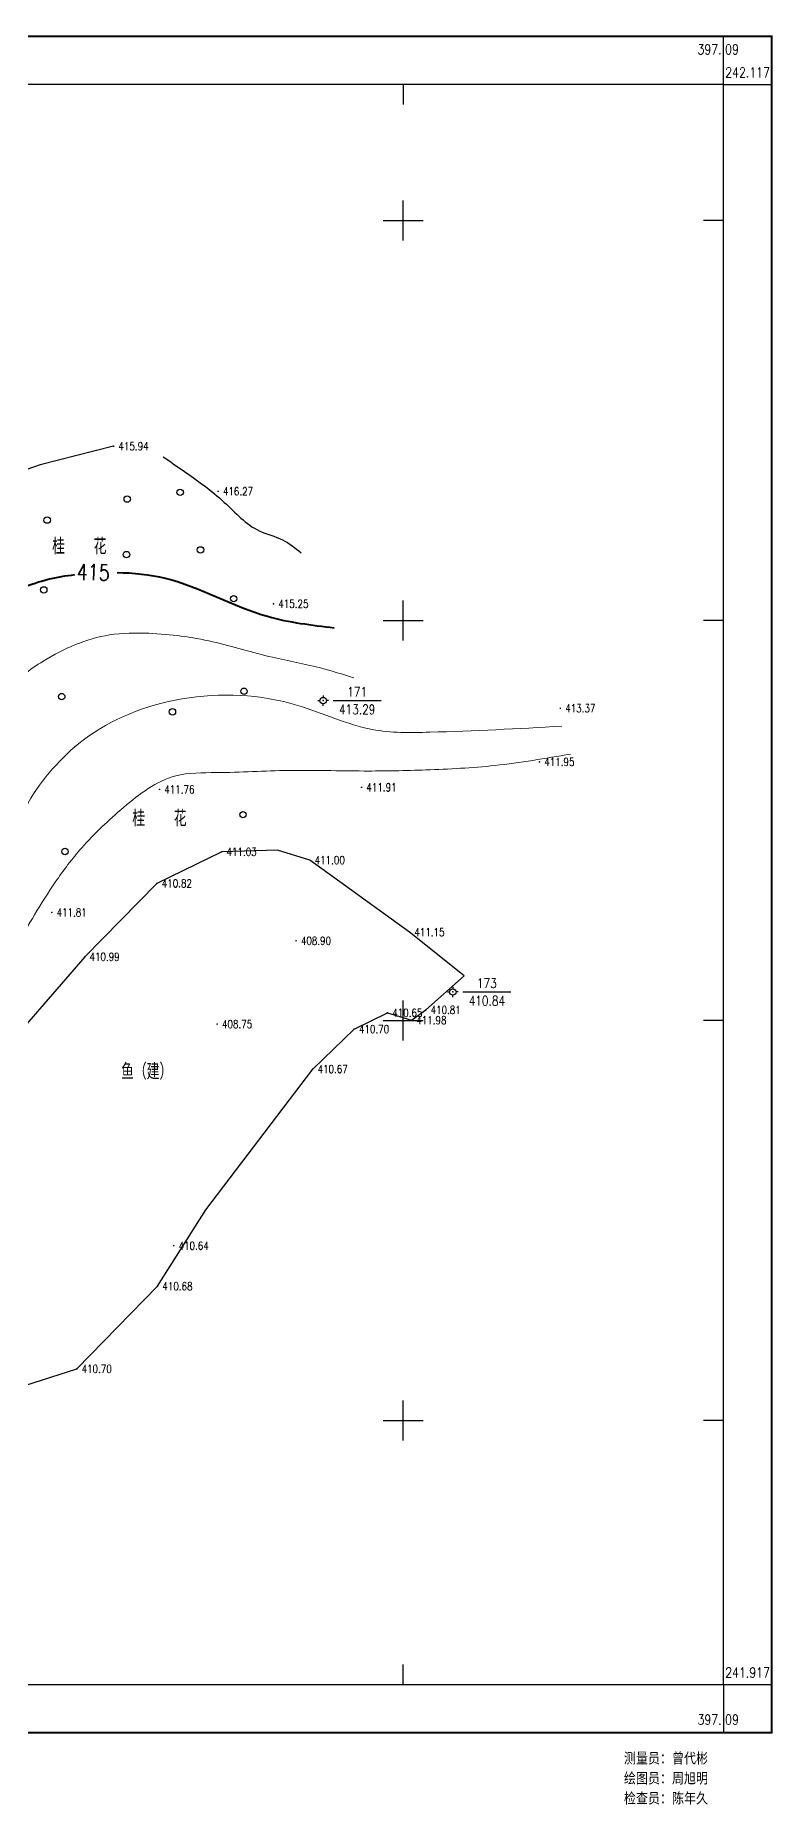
# Model space of a CAD drawing. Extents: x 396834 to 397278, y 241901 to 242133.
# Drawn here: x 397004.1 to 397096.1, y 241902 to 242123.1 of the extents above; entities that cross this region are included whole.
import ezdxf
from ezdxf.enums import TextEntityAlignment as Align

# ---------------------------------------------------------------- set-up
doc = ezdxf.new("R2010")
doc.units = 0
doc.header["$LTSCALE"] = 0.5
doc.header["$PDSIZE"] = 0.2
doc.layers.get('0').update_dxf_attribs({"linetype": 'CONTINUOUS'})
doc.layers.add('GCD', color=1, linetype='CONTINUOUS')
doc.layers.add('地形图', color=252, linetype='CONTINUOUS')
doc.styles.add('HZ', font='rs.shx', dxfattribs={"width": 0.8, "bigfont": 'hztxt.shx'})
doc.styles.add('样式 1', font='rs.shx', dxfattribs={"width": 0.8, "height": 2, "bigfont": 'hztxt.shx'})
doc.linetypes.add('10411', pattern='A,2,[150,AAA.SHX,S=1,R=0,X=0,Y=1],2,[151,AAA.SHX,S=1,R=0,X=0,Y=3],1e-11', length=4)
doc.linetypes.add('10421', pattern='A,2,[150,AAA.SHX,S=1,R=0,X=0,Y=1],1e-11', length=2)

# ---------------------------------------------------------------- blocks, each defined once
blk = doc.blocks.new('GC200')
at = {"linetype": 'Continuous', "const_width": 0.2, "flags": 128}
blk.add_lwpolyline([(-0.1, 0, 1), (0.1, 0, 1)], format="xyb", close=True, dxfattribs=at)
blk = doc.blocks.new('gc116')
for p, q in [((-1.3, 0), (-0.8, 0)), ((0, 1.3), (0, 0.8)), ((1.3, 0), (0.8, 0)), ((0, -1.3), (0, -0.8))]:
    blk.add_line(p, q)
blk.add_circle((0, 0), 0.8)
blk.add_point((0, 0))
blk = doc.blocks.new('gc122')
blk.add_circle((0, 0), 0.8)

msp = doc.modelspace()

# ---------------------------------------------------------------- linework, layer by layer
at = {"layer": '地形图', "color": 6, "linetype": 'Continuous'}
for p, q in [((397090, 242117), (397090, 242123)), ((397050, 242117), (397050, 242114.5)), ((397090, 242117), (397096, 242117)), ((397050, 242097.5), (397050, 242102.5)), ((397047.5, 242100), (397052.5, 242100)), ((397090, 242100), (397087.5, 242100)), ((397050, 242047.5), (397050, 242052.5)), ((397047.5, 242050), (397052.5, 242050))]:
    msp.add_line(p, q, dxfattribs=at)
at = {"layer": '地形图', "linetype": 'Continuous'}
for p, q in [((397090, 242050), (397087.5, 242050)), ((397041.24, 242039.98), (397047.24, 242039.98)), ((397057.44, 242003.56), (397063.44, 242003.56)), ((397050, 241997.5), (397050, 242002.5)), ((397047.5, 242000), (397052.5, 242000)), ((397090, 242000), (397087.5, 242000)), ((397090, 241950), (397087.5, 241950)), ((397050, 241917), (397050, 241919.5)), ((397090, 241917), (397096, 241917)), ((397090, 241917), (397090, 241911))]:
    msp.add_line(p, q, dxfattribs=at)
at = {"layer": '地形图', "color": 1, "linetype": 'Continuous'}
for p, q in [((397050, 241947.5), (397050, 241952.5)), ((397047.5, 241950), (397052.5, 241950))]:
    msp.add_line(p, q, dxfattribs=at)
at = {"layer": '地形图', "linetype": 'Continuous', "const_width": 0.25, "flags": 128}
msp.add_lwpolyline([(396834, 241911), (397096, 241911), (397096, 242123), (396834, 242123)], close=True, dxfattribs=at)
at = {"layer": '地形图', "linetype": 'Continuous', "flags": 128}
msp.add_lwpolyline([(396840, 241917), (397090, 241917), (397090, 242117), (396840, 242117)], close=True, dxfattribs=at)
at = {"layer": '地形图', "linetype": '10421', "flags": 128}
for points in [[(397013.82, 242071.77), (397004.63, 242069.45), (396994.68, 242065.98), (396985.95, 242055.4)], [(396987.22, 241947.77), (396991.18, 241945.18), (396995.21, 241949.15), (396998.4, 241953.02), (397009.22, 241956.46), (397019.31, 241966.78), (397025.32, 241976.35), (397038.69, 241993.93), (397043.86, 241998.92), (397048.02, 242000.96), (397051.02, 242000.03), (397052.81, 242001.32), (397057.61, 242005.56)]]:
    msp.add_lwpolyline(points, dxfattribs=at)
at = {"layer": '地形图', "linetype": 'Continuous', "const_width": 0.1, "flags": 128}
for points, elevation in [([(397039.94, 242039.98, 1), (397040.04, 242039.98, 1)], 413.29), ([(397056.14, 242003.56, 1), (397056.24, 242003.56, 1)], 410.84), ([(397056.14, 242003.56, 1), (397056.24, 242003.56, 1)], 410.84)]:
    msp.add_lwpolyline(points, format="xyb", close=True, dxfattribs=dict(at, elevation=elevation))
at = {"layer": '地形图', "linetype": '10411', "flags": 128}
msp.add_lwpolyline([(397057.61, 242005.56), (397050.79, 242011.04), (397038.33, 242020.05), (397034.28, 242021.3), (397027.32, 242021.08), (397019.23, 242017.14), (397010.21, 242007.96), (396999.14, 241995.22), (396991.63, 241980.16), (396989.03, 241972.27), (396988.34, 241958.2), (396986.4, 241950.37)], dxfattribs=at)
at = {"layer": '地形图', "color": 6, "linetype": 'Continuous'}
msp.add_spline([(397020.02, 242070.44), (397022.49, 242068.74), (397027.64, 242064.76), (397032.01, 242061.2), (397034.91, 242060.08), (397037.23, 242058.46)], degree=3, dxfattribs=at)
at = {"layer": '地形图', "color": 6, "linetype": 'Continuous', "lineweight": 40}
for points, knots in [([(396971.41, 241984.55), (396972.21, 241985.41), (396974.89, 241988.33), (396978.85, 241994.08), (396983.7, 241999.54), (396985.83, 242005.69), (396987.46, 242011.68), (396989.08, 242018.85), (396990.17, 242028.13), (396990.42, 242037.7), (396993.68, 242048.16), (397001.01, 242054.19), (397006.72, 242055.47), (397008.97, 242055.73)], [42.26614, 42.26614, 42.26614, 42.26614, 45.804225, 54.161809, 63.237158, 67.297589, 73.551883, 81.895787, 89.298452, 101.548562, 110.599904, 121.291656, 128.024978, 128.024978, 128.024978, 128.024978]), ([(397014.25, 242055.99), (397016.29, 242055.96), (397022.87, 242055.3), (397031.2, 242050.26), (397038.56, 242049.42), (397041.36, 242049.09)], [133.266367, 133.266367, 133.266367, 133.266367, 139.344146, 152.986115, 161.410127, 161.410127, 161.410127, 161.410127])]:
    msp.add_open_spline(points, degree=3, knots=knots, dxfattribs=at)
at = {"layer": '地形图', "color": 6, "linetype": 'Continuous', "lineweight": 20}
for points in [[(397043.81, 242042.82), (397039.68, 242044.06), (397033.66, 242045.4), (397026.19, 242047.34), (397018.23, 242048.39), (397013.3, 242048.19), (397005.03, 242044.91), (397000.65, 242041.16), (396997.86, 242034.49), (396996.87, 242032.26)], [(396977.6, 241964.31), (396980.17, 241970.93), (396983.33, 241980.51), (396988.2, 241990.76), (396992.1, 242000.23), (396997.66, 242014.25), (397003.13, 242027.21), (397010.01, 242035.02), (397022.34, 242040.2), (397036.83, 242039.38), (397046.13, 242036.37), (397053.31, 242036.03), (397069.79, 242036.78)], [(397070.88, 242033.3), (397061.45, 242031.87), (397052.83, 242031.32), (397045.1, 242031.18), (397035.67, 242031.25), (397026.64, 242030.98), (397021.58, 242030.57), (397015.06, 242026.62), (397009.84, 242021.59), (397006.53, 242017.28), (397001.59, 242009.17)]]:
    msp.add_spline(points, degree=3, dxfattribs=at)

# ---------------------------------------------------------------- block references
at = {"layer": '地形图', "color": 3, "linetype": 'Continuous'}
ref = msp.add_blockref('GC200', (397013.82, 242071.77, 415.94), dxfattribs=dict(at, xscale=0.5, yscale=0.5, zscale=0.5))
ref.add_attrib('height', '415.94', dxfattribs={"layer": 'GCD', "linetype": 'Continuous', "height": 1, "style": 'HZ', "width": 0.8}).set_placement((397014.42, 242071.77, 415.94), align=Align.MIDDLE_LEFT)
at = {"layer": '地形图', "linetype": 'Continuous', "xscale": 0.5, "yscale": 0.5}
for name, p in [('gc122', (397015.52, 242065.17)), ('gc122', (397022.13, 242066.01)), ('gc122', (397005.52, 242062.54)), ('gc122', (397015.43, 242058.23)), ('gc122', (397024.67, 242058.82)), ('gc122', (397005.1, 242053.82)), ('gc122', (397028.82, 242052.72)), ('gc122', (397007.34, 242040.48)), ('gc122', (397030.11, 242041.15)), ('gc116', (397039.99, 242039.98, 413.29)), ('gc122', (397021.17, 242038.58)), ('gc122', (397029.98, 242025.72)), ('gc122', (397007.75, 242021.12)), ('gc116', (397056.19, 242003.56, 410.84))]:
    msp.add_blockref(name, p, dxfattribs=at)
at = {"layer": '地形图', "color": 3, "linetype": 'Continuous'}
ref = msp.add_blockref('GC200', (397026.87, 242066.14, 416.27), dxfattribs=dict(at, xscale=0.5, yscale=0.5, zscale=0.5))
ref.add_attrib('height', '416.27', dxfattribs={"layer": 'GCD', "linetype": 'Continuous', "height": 1, "style": 'HZ', "width": 0.8}).set_placement((397027.47, 242066.14, 416.27), align=Align.MIDDLE_LEFT)
ref = msp.add_blockref('GC200', (397033.79, 242052.08, 415.25), dxfattribs=dict(at, xscale=0.5, yscale=0.5, zscale=0.5))
ref.add_attrib('height', '415.25', dxfattribs={"layer": 'GCD', "linetype": 'Continuous', "height": 1, "style": 'HZ', "width": 0.8}).set_placement((397034.39, 242052.08, 415.25), align=Align.MIDDLE_LEFT)
ref = msp.add_blockref('GC200', (397069.62, 242039.02, 413.37), dxfattribs=dict(at, xscale=0.5, yscale=0.5, zscale=0.5))
ref.add_attrib('height', '413.37', dxfattribs={"layer": 'GCD', "linetype": 'Continuous', "height": 1, "style": 'HZ', "width": 0.8}).set_placement((397070.22, 242039.02, 413.37), align=Align.MIDDLE_LEFT)
ref = msp.add_blockref('GC200', (397067.01, 242032.32, 411.95), dxfattribs=dict(at, xscale=0.5, yscale=0.5, zscale=0.5))
ref.add_attrib('height', '411.95', dxfattribs={"layer": 'GCD', "linetype": 'Continuous', "height": 1, "style": 'HZ', "width": 0.8}).set_placement((397067.61, 242032.32, 411.95), align=Align.MIDDLE_LEFT)
ref = msp.add_blockref('GC200', (397019.55, 242028.88, 411.76), dxfattribs=dict(at, xscale=0.5, yscale=0.5, zscale=0.5))
ref.add_attrib('height', '411.76', dxfattribs={"layer": 'GCD', "linetype": 'Continuous', "height": 1, "style": 'HZ', "width": 0.8}).set_placement((397020.15, 242028.88, 411.76), align=Align.MIDDLE_LEFT)
ref = msp.add_blockref('GC200', (397044.79, 242029.15, 411.91), dxfattribs=dict(at, xscale=0.5, yscale=0.5, zscale=0.5))
ref.add_attrib('height', '411.91', dxfattribs={"layer": 'GCD', "linetype": 'Continuous', "height": 1, "style": 'HZ', "width": 0.8}).set_placement((397045.39, 242029.15, 411.91), align=Align.MIDDLE_LEFT)
ref = msp.add_blockref('GC200', (397044.79, 242029.14, 411.91), dxfattribs=dict(at, xscale=0.5, yscale=0.5, zscale=0.5))
ref.add_attrib('height', '411.91', dxfattribs={"layer": 'GCD', "linetype": 'Continuous', "height": 1, "style": 'HZ', "width": 0.8}).set_placement((397045.39, 242029.14, 411.91), align=Align.MIDDLE_LEFT)
ref = msp.add_blockref('GC200', (397027.32, 242021.08, 411.03), dxfattribs=dict(at, xscale=0.5, yscale=0.5, zscale=0.5))
ref.add_attrib('height', '411.03', dxfattribs={"layer": 'GCD', "linetype": 'Continuous', "height": 1, "style": 'HZ', "width": 0.8}).set_placement((397027.92, 242021.08, 411.03), align=Align.MIDDLE_LEFT)
ref = msp.add_blockref('GC200', (397038.33, 242020.05, 411), dxfattribs=dict(at, xscale=0.5, yscale=0.5, zscale=0.5))
ref.add_attrib('height', '411.00', dxfattribs={"layer": 'GCD', "linetype": 'Continuous', "height": 1, "style": 'HZ', "width": 0.8}).set_placement((397038.93, 242020.05, 411), align=Align.MIDDLE_LEFT)
ref = msp.add_blockref('GC200', (397019.23, 242017.14, 410.82), dxfattribs=dict(at, xscale=0.5, yscale=0.5, zscale=0.5))
ref.add_attrib('height', '410.82', dxfattribs={"layer": 'GCD', "linetype": 'Continuous', "height": 1, "style": 'HZ', "width": 0.8}).set_placement((397019.83, 242017.14, 410.82), align=Align.MIDDLE_LEFT)
ref = msp.add_blockref('GC200', (397006.1, 242013.51, 411.81), dxfattribs=dict(at, xscale=0.5, yscale=0.5, zscale=0.5))
ref.add_attrib('height', '411.81', dxfattribs={"layer": 'GCD', "linetype": 'Continuous', "height": 1, "style": 'HZ', "width": 0.8}).set_placement((397006.7, 242013.51, 411.81), align=Align.MIDDLE_LEFT)
ref = msp.add_blockref('GC200', (397050.79, 242011.04, 411.15), dxfattribs=dict(at, xscale=0.5, yscale=0.5, zscale=0.5))
ref.add_attrib('height', '411.15', dxfattribs={"layer": 'GCD', "linetype": 'Continuous', "height": 1, "style": 'HZ', "width": 0.8}).set_placement((397051.39, 242011.04, 411.15), align=Align.MIDDLE_LEFT)
ref = msp.add_blockref('GC200', (397036.61, 242009.96, 408.9), dxfattribs=dict(at, xscale=0.5, yscale=0.5, zscale=0.5))
ref.add_attrib('height', '408.90', dxfattribs={"layer": 'GCD', "linetype": 'Continuous', "height": 1, "style": 'HZ', "width": 0.8}).set_placement((397037.21, 242009.96, 408.9), align=Align.MIDDLE_LEFT)
ref = msp.add_blockref('GC200', (397010.21, 242007.96, 410.99), dxfattribs=dict(at, xscale=0.5, yscale=0.5, zscale=0.5))
ref.add_attrib('height', '410.99', dxfattribs={"layer": 'GCD', "linetype": 'Continuous', "height": 1, "style": 'HZ', "width": 0.8}).set_placement((397010.81, 242007.96, 410.99), align=Align.MIDDLE_LEFT)
ref = msp.add_blockref('GC200', (397048.02, 242000.96, 410.65), dxfattribs=dict(at, xscale=0.5, yscale=0.5, zscale=0.5))
ref.add_attrib('height', '410.65', dxfattribs={"layer": 'GCD', "linetype": 'Continuous', "height": 1, "style": 'HZ', "width": 0.8}).set_placement((397048.62, 242000.96, 410.65), align=Align.MIDDLE_LEFT)
ref = msp.add_blockref('GC200', (397051.02, 242000.03, 411.98), dxfattribs=dict(at, xscale=0.5, yscale=0.5, zscale=0.5))
ref.add_attrib('height', '411.98', dxfattribs={"layer": 'GCD', "linetype": 'Continuous', "height": 1, "style": 'HZ', "width": 0.8}).set_placement((397051.62, 242000.03, 411.98), align=Align.MIDDLE_LEFT)
ref = msp.add_blockref('GC200', (397052.81, 242001.32, 410.81), dxfattribs=dict(at, xscale=0.5, yscale=0.5, zscale=0.5))
ref.add_attrib('height', '410.81', dxfattribs={"layer": 'GCD', "linetype": 'Continuous', "height": 1, "style": 'HZ', "width": 0.8}).set_placement((397053.41, 242001.32, 410.81), align=Align.MIDDLE_LEFT)
ref = msp.add_blockref('GC200', (397026.75, 241999.55, 408.75), dxfattribs=dict(at, xscale=0.5, yscale=0.5, zscale=0.5))
ref.add_attrib('height', '408.75', dxfattribs={"layer": 'GCD', "linetype": 'Continuous', "height": 1, "style": 'HZ', "width": 0.8}).set_placement((397027.35, 241999.55, 408.75), align=Align.MIDDLE_LEFT)
ref = msp.add_blockref('GC200', (397043.86, 241998.92, 410.7), dxfattribs=dict(at, xscale=0.5, yscale=0.5, zscale=0.5))
ref.add_attrib('height', '410.70', dxfattribs={"layer": 'GCD', "linetype": 'Continuous', "height": 1, "style": 'HZ', "width": 0.8}).set_placement((397044.46, 241998.92, 410.7), align=Align.MIDDLE_LEFT)
ref = msp.add_blockref('GC200', (397038.69, 241993.93, 410.67), dxfattribs=dict(at, xscale=0.5, yscale=0.5, zscale=0.5))
ref.add_attrib('height', '410.67', dxfattribs={"layer": 'GCD', "linetype": 'Continuous', "height": 1, "style": 'HZ', "width": 0.8}).set_placement((397039.29, 241993.93, 410.67), align=Align.MIDDLE_LEFT)
ref = msp.add_blockref('GC200', (397021.33, 241971.85, 410.64), dxfattribs=dict(at, xscale=0.5, yscale=0.5, zscale=0.5))
ref.add_attrib('height', '410.64', dxfattribs={"layer": 'GCD', "linetype": 'Continuous', "height": 1, "style": 'HZ', "width": 0.8}).set_placement((397021.93, 241971.85, 410.64), align=Align.MIDDLE_LEFT)
ref = msp.add_blockref('GC200', (397019.31, 241966.78, 410.68), dxfattribs=dict(at, xscale=0.5, yscale=0.5, zscale=0.5))
ref.add_attrib('height', '410.68', dxfattribs={"layer": 'GCD', "linetype": 'Continuous', "height": 1, "style": 'HZ', "width": 0.8}).set_placement((397019.91, 241966.78, 410.68), align=Align.MIDDLE_LEFT)
ref = msp.add_blockref('GC200', (397009.22, 241956.46, 410.7), dxfattribs=dict(at, xscale=0.5, yscale=0.5, zscale=0.5))
ref.add_attrib('height', '410.70', dxfattribs={"layer": 'GCD', "linetype": 'Continuous', "height": 1, "style": 'HZ', "width": 0.8}).set_placement((397009.82, 241956.46, 410.7), align=Align.MIDDLE_LEFT)

# ---------------------------------------------------------------- texts
at = {"layer": '地形图', "color": 6, "linetype": 'Continuous', "style": 'HZ', "width": 0.8}
msp.add_text('397.', height=1.25, dxfattribs=at).set_placement((397089.75, 242121.38), align=Align.MIDDLE_RIGHT)
msp.add_text('09', height=1.25, dxfattribs=at).set_placement((397090.2, 242121.38), align=Align.MIDDLE_LEFT)
msp.add_text('242.117', height=1.25, dxfattribs=at).set_placement((397093, 242118.5), align=Align.MIDDLE)
at = {"layer": '地形图', "color": 6, "linetype": 'Continuous', "style": '样式 1', "width": 0.8}
for p in [(397006.15, 242058.27), (397016.16, 242024.26)]:
    msp.add_text('桂   花', height=2, dxfattribs=at).set_placement(p)
at = {"layer": '地形图', "color": 6, "linetype": 'Continuous', "lineweight": 20, "style": '样式 1', "width": 0.8}
msp.add_text('415', height=2, rotation=358.3165, dxfattribs=at).set_placement((397009.2, 242055.08))
at = {"layer": '地形图', "linetype": 'Continuous', "style": 'HZ', "width": 0.8}
for s, height, p in [('171', 1.2, (397044.24, 242041.08)), ('413.29', 1.2, (397044.24, 242038.88)), ('173', 1.2, (397060.44, 242004.66)), ('410.84', 1.2, (397060.44, 242002.46)), ('241.917', 1.25, (397093, 241918.5))]:
    msp.add_text(s, height=height, dxfattribs=at).set_placement(p, align=Align.MIDDLE)
at = {"layer": '地形图', "linetype": 'Continuous', "style": '样式 1', "width": 0.8}
msp.add_text('鱼（建）', height=2, dxfattribs=at).set_placement((397014.75, 241992.62))
at = {"layer": '地形图', "linetype": 'Continuous', "style": 'HZ', "width": 0.8}
msp.add_text('397.', height=1.25, dxfattribs=at).set_placement((397089.75, 241912.62), align=Align.MIDDLE_RIGHT)
msp.add_text('09', height=1.25, dxfattribs=at).set_placement((397090.2, 241912.62), align=Align.MIDDLE_LEFT)
at = {"layer": '地形图', "linetype": 'Continuous', "style": 'HZ'}
for s, p in [('测量员：曾代彬', (397077.56, 241907.75)), ('绘图员：周旭明', (397077.56, 241905.25)), ('检查员：陈年久', (397077.56, 241902.75))]:
    msp.add_text(s, height=1.5, dxfattribs=at).set_placement(p, align=Align.MIDDLE_LEFT)

doc.saveas('drawing.dxf')
